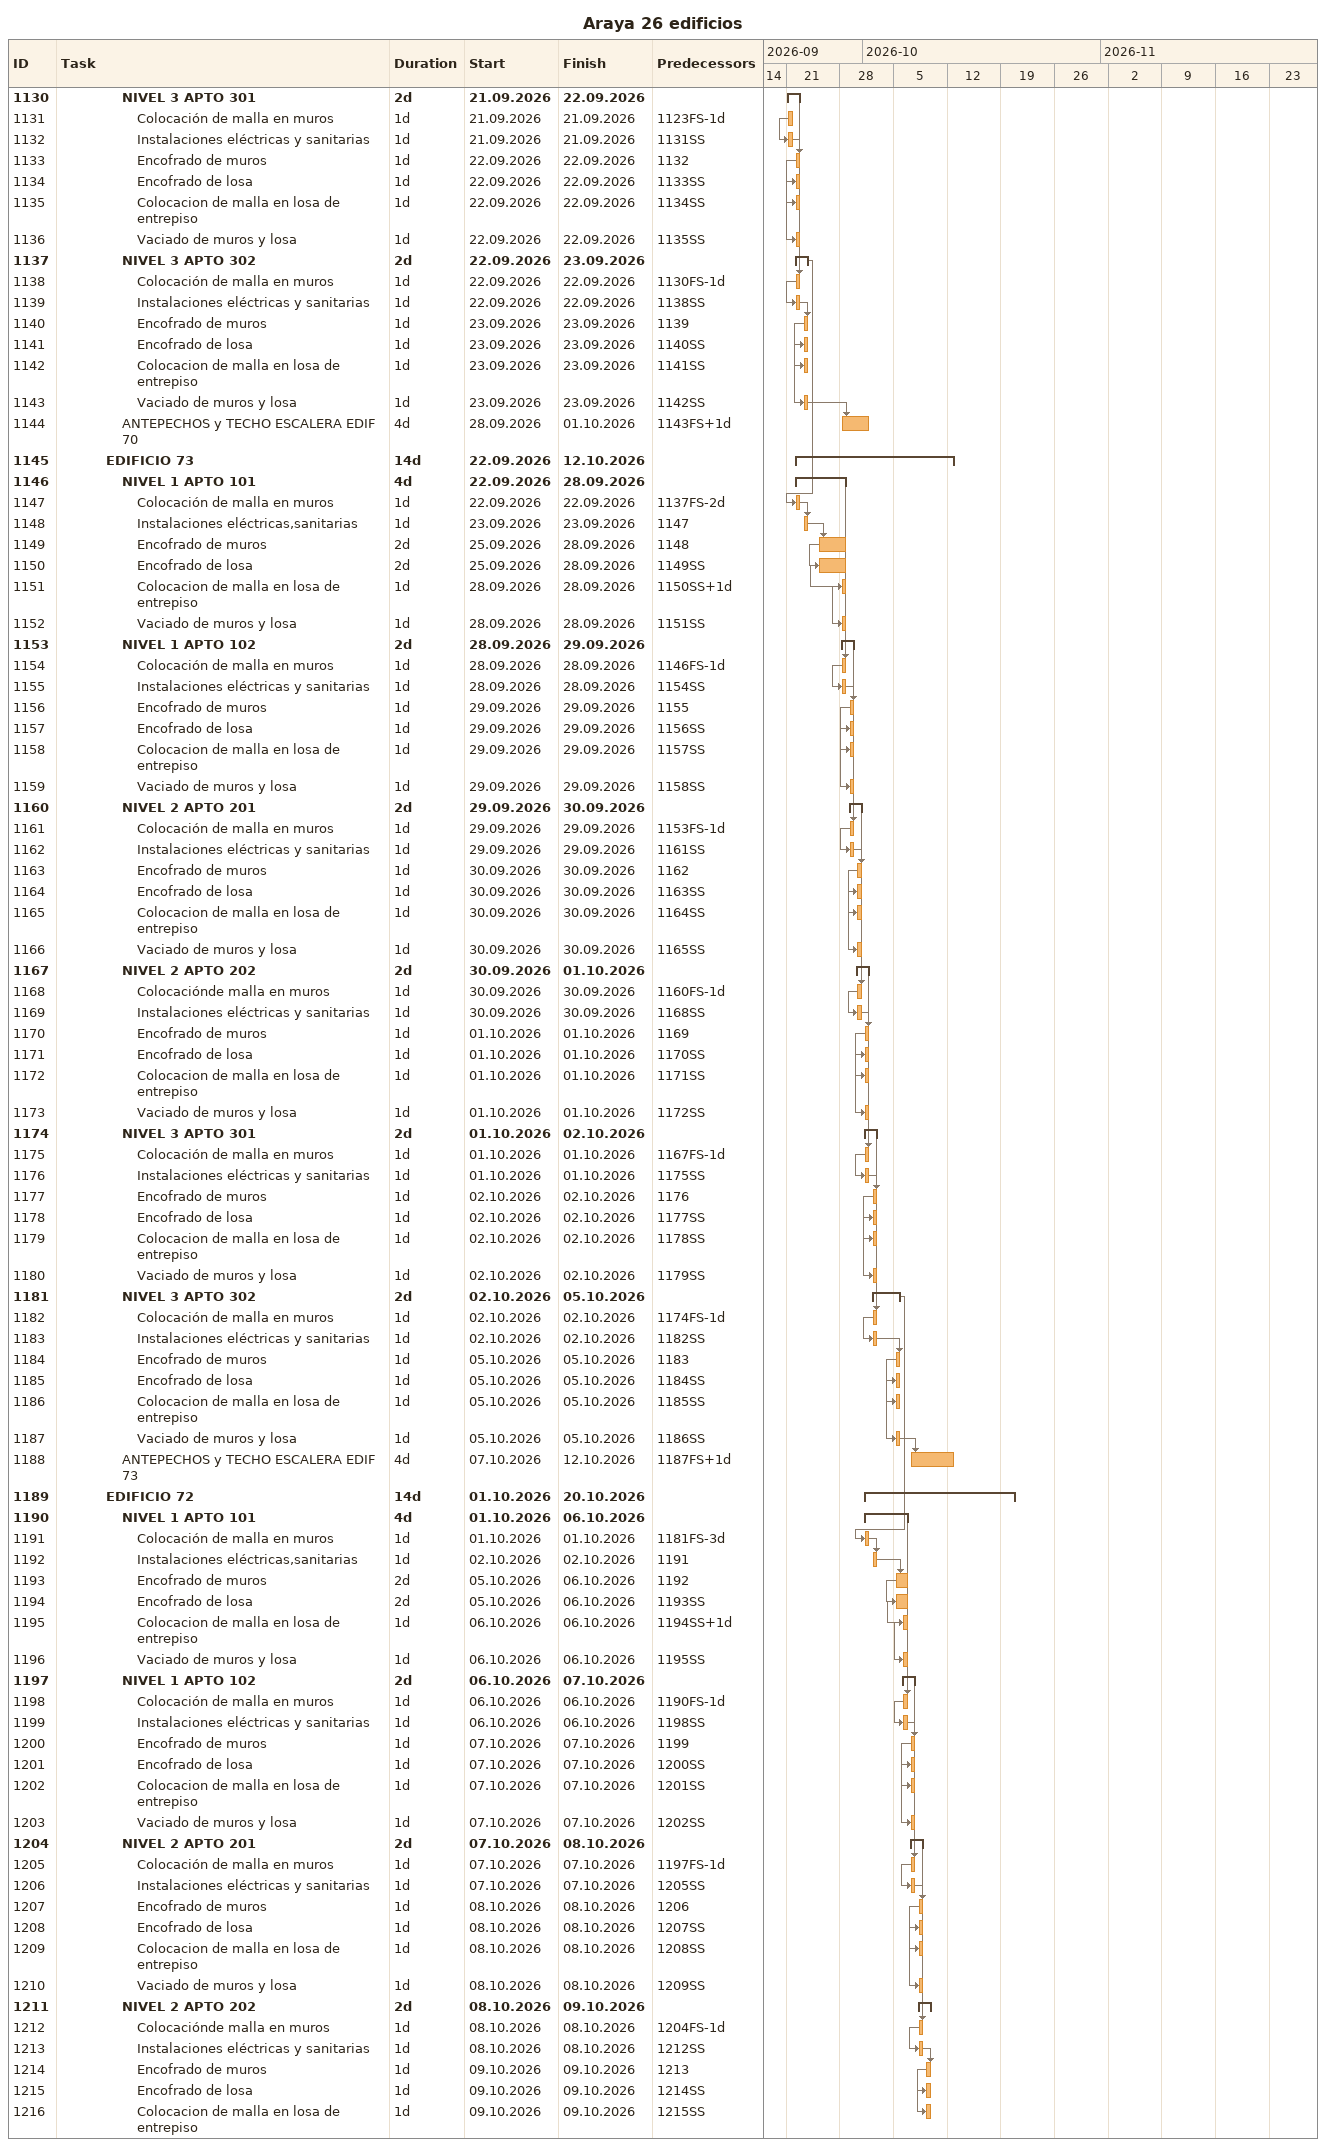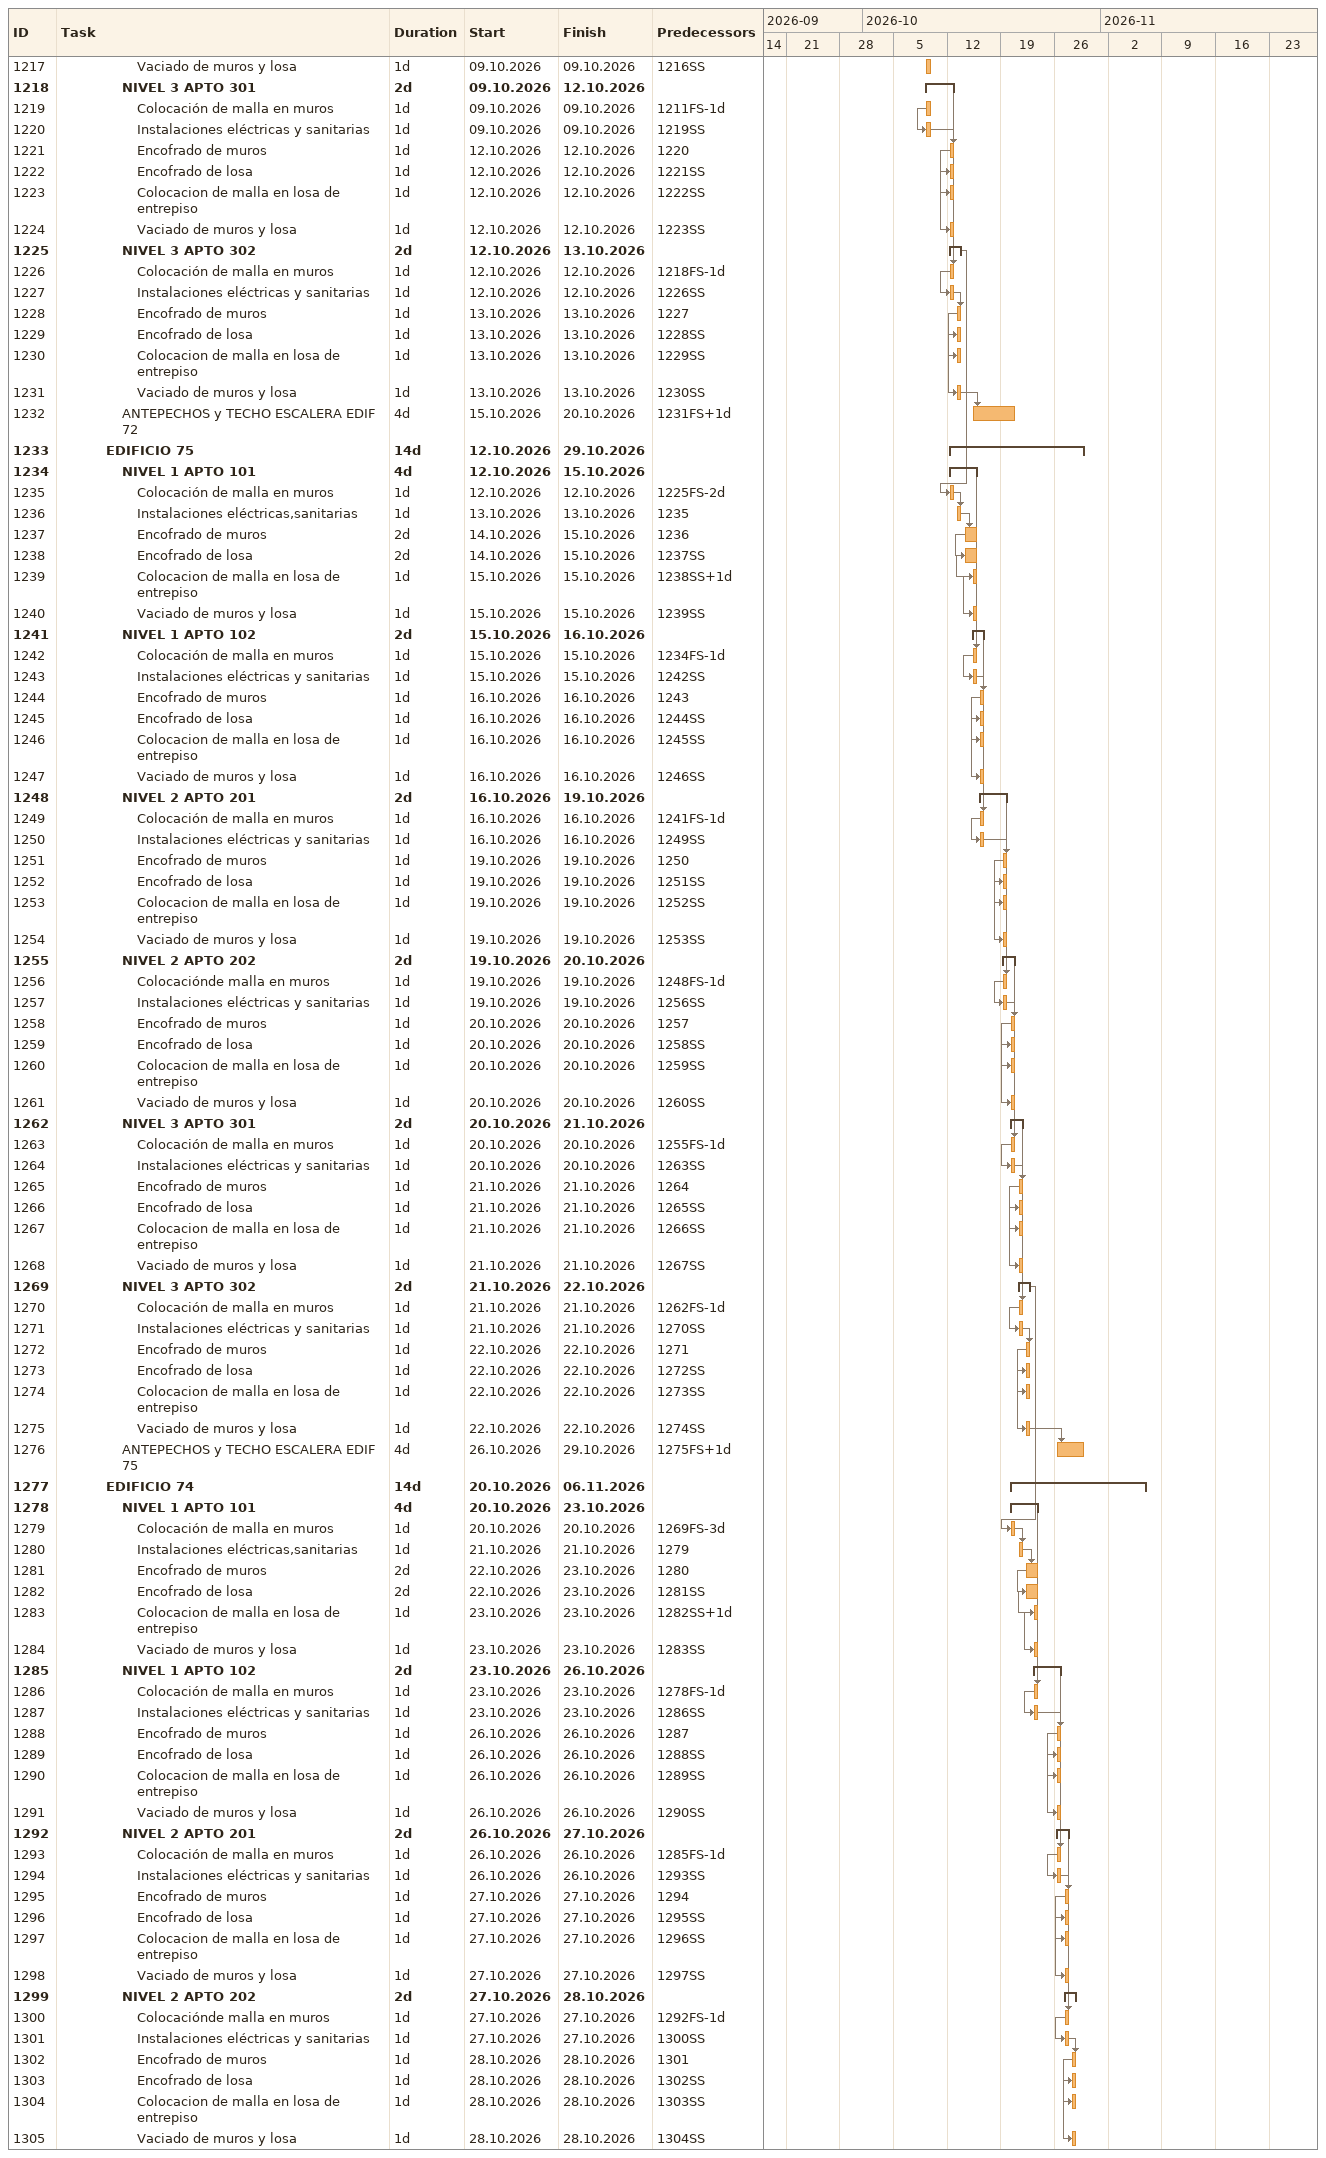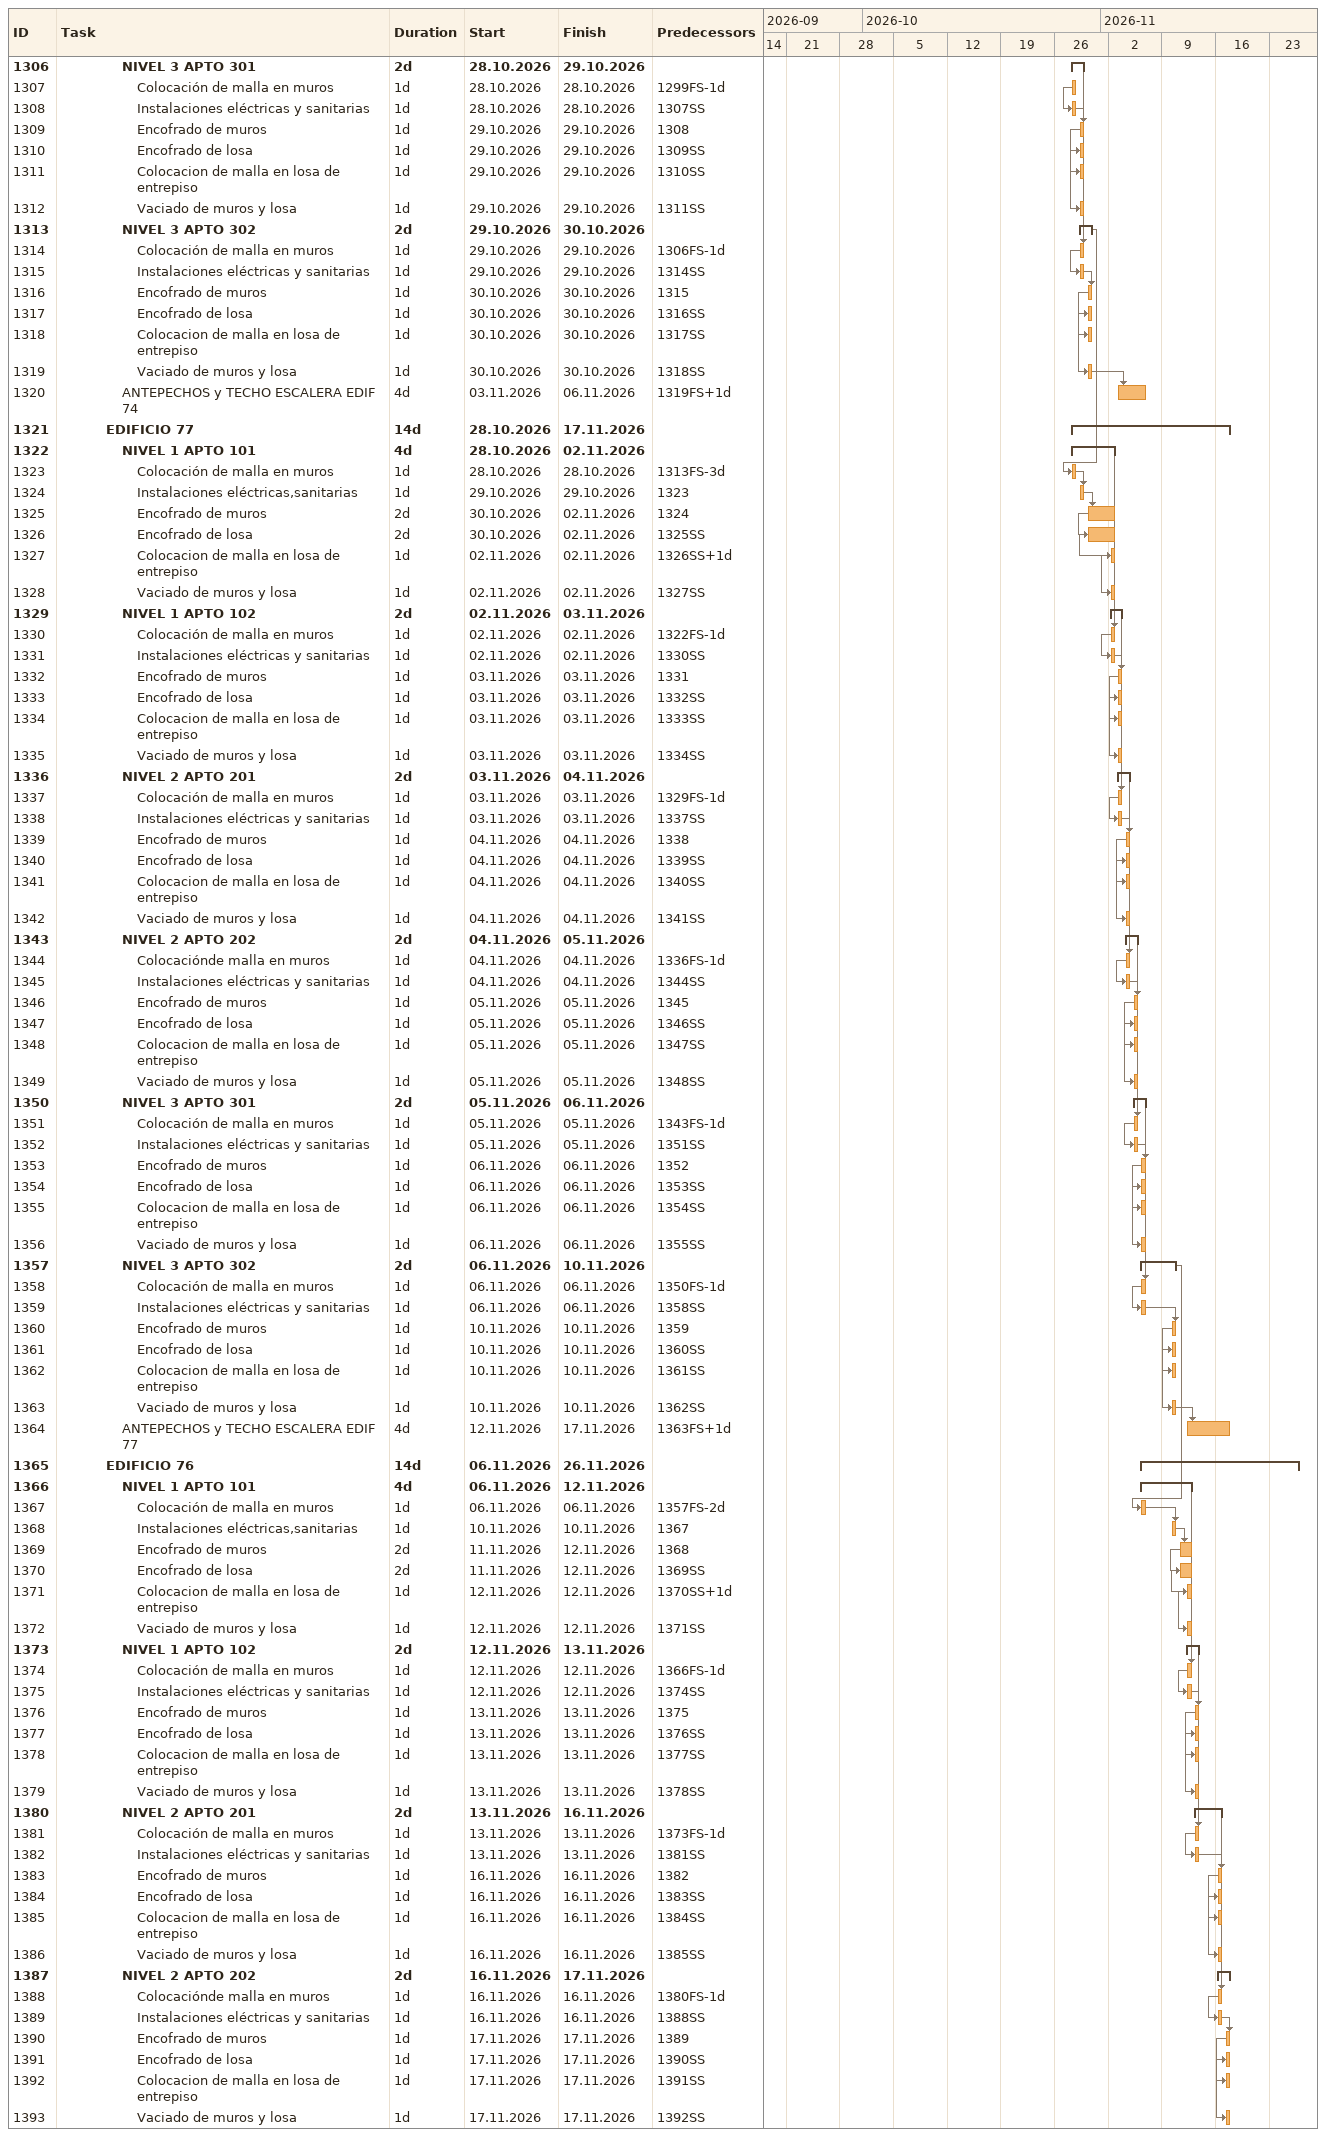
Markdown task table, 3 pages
Araya 26 edificios

| ID | Level | Task | Duration | Start | Finish | Predecessors |
|---|---|---|---|---|---|---|
| 1130 | 5 | **NIVEL 3 APTO 301** | 2d | 2026-09-21 | 2026-09-22 |  |
| 1131 | 6 | Colocación de malla en muros | 1d | 2026-09-21 | 2026-09-21 | 1123FS-1d |
| 1132 | 6 | Instalaciones eléctricas y sanitarias | 1d | 2026-09-21 | 2026-09-21 | 1131SS |
| 1133 | 6 | Encofrado de muros | 1d | 2026-09-22 | 2026-09-22 | 1132 |
| 1134 | 6 | Encofrado de losa | 1d | 2026-09-22 | 2026-09-22 | 1133SS |
| 1135 | 6 | Colocacion de malla en losa de entrepiso | 1d | 2026-09-22 | 2026-09-22 | 1134SS |
| 1136 | 6 | Vaciado de muros y losa | 1d | 2026-09-22 | 2026-09-22 | 1135SS |
| 1137 | 5 | **NIVEL 3 APTO 302** | 2d | 2026-09-22 | 2026-09-23 |  |
| 1138 | 6 | Colocación de malla en muros | 1d | 2026-09-22 | 2026-09-22 | 1130FS-1d |
| 1139 | 6 | Instalaciones eléctricas y sanitarias | 1d | 2026-09-22 | 2026-09-22 | 1138SS |
| 1140 | 6 | Encofrado de muros | 1d | 2026-09-23 | 2026-09-23 | 1139 |
| 1141 | 6 | Encofrado de losa | 1d | 2026-09-23 | 2026-09-23 | 1140SS |
| 1142 | 6 | Colocacion de malla en losa de entrepiso | 1d | 2026-09-23 | 2026-09-23 | 1141SS |
| 1143 | 6 | Vaciado de muros y losa | 1d | 2026-09-23 | 2026-09-23 | 1142SS |
| 1144 | 5 | ANTEPECHOS y TECHO ESCALERA EDIF 70 | 4d | 2026-09-28 | 2026-10-01 | 1143FS+1d |
| 1145 | 4 | **EDIFICIO 73** | 14d | 2026-09-22 | 2026-10-12 |  |
| 1146 | 5 | **NIVEL 1 APTO 101** | 4d | 2026-09-22 | 2026-09-28 |  |
| 1147 | 6 | Colocación de malla en muros | 1d | 2026-09-22 | 2026-09-22 | 1137FS-2d |
| 1148 | 6 | Instalaciones eléctricas,sanitarias | 1d | 2026-09-23 | 2026-09-23 | 1147 |
| 1149 | 6 | Encofrado de muros | 2d | 2026-09-25 | 2026-09-28 | 1148 |
| 1150 | 6 | Encofrado de losa | 2d | 2026-09-25 | 2026-09-28 | 1149SS |
| 1151 | 6 | Colocacion de malla en losa de entrepiso | 1d | 2026-09-28 | 2026-09-28 | 1150SS+1d |
| 1152 | 6 | Vaciado de muros y losa | 1d | 2026-09-28 | 2026-09-28 | 1151SS |
| 1153 | 5 | **NIVEL 1 APTO 102** | 2d | 2026-09-28 | 2026-09-29 |  |
| 1154 | 6 | Colocación de malla en muros | 1d | 2026-09-28 | 2026-09-28 | 1146FS-1d |
| 1155 | 6 | Instalaciones eléctricas y sanitarias | 1d | 2026-09-28 | 2026-09-28 | 1154SS |
| 1156 | 6 | Encofrado de muros | 1d | 2026-09-29 | 2026-09-29 | 1155 |
| 1157 | 6 | Encofrado de losa | 1d | 2026-09-29 | 2026-09-29 | 1156SS |
| 1158 | 6 | Colocacion de malla en losa de entrepiso | 1d | 2026-09-29 | 2026-09-29 | 1157SS |
| 1159 | 6 | Vaciado de muros y losa | 1d | 2026-09-29 | 2026-09-29 | 1158SS |
| 1160 | 5 | **NIVEL 2 APTO 201** | 2d | 2026-09-29 | 2026-09-30 |  |
| 1161 | 6 | Colocación de malla en muros | 1d | 2026-09-29 | 2026-09-29 | 1153FS-1d |
| 1162 | 6 | Instalaciones eléctricas y sanitarias | 1d | 2026-09-29 | 2026-09-29 | 1161SS |
| 1163 | 6 | Encofrado de muros | 1d | 2026-09-30 | 2026-09-30 | 1162 |
| 1164 | 6 | Encofrado de losa | 1d | 2026-09-30 | 2026-09-30 | 1163SS |
| 1165 | 6 | Colocacion de malla en losa de entrepiso | 1d | 2026-09-30 | 2026-09-30 | 1164SS |
| 1166 | 6 | Vaciado de muros y losa | 1d | 2026-09-30 | 2026-09-30 | 1165SS |
| 1167 | 5 | **NIVEL 2 APTO 202** | 2d | 2026-09-30 | 2026-10-01 |  |
| 1168 | 6 | Colocaciónde malla en muros | 1d | 2026-09-30 | 2026-09-30 | 1160FS-1d |
| 1169 | 6 | Instalaciones eléctricas y sanitarias | 1d | 2026-09-30 | 2026-09-30 | 1168SS |
| 1170 | 6 | Encofrado de muros | 1d | 2026-10-01 | 2026-10-01 | 1169 |
| 1171 | 6 | Encofrado de losa | 1d | 2026-10-01 | 2026-10-01 | 1170SS |
| 1172 | 6 | Colocacion de malla en losa de entrepiso | 1d | 2026-10-01 | 2026-10-01 | 1171SS |
| 1173 | 6 | Vaciado de muros y losa | 1d | 2026-10-01 | 2026-10-01 | 1172SS |
| 1174 | 5 | **NIVEL 3 APTO 301** | 2d | 2026-10-01 | 2026-10-02 |  |
| 1175 | 6 | Colocación de malla en muros | 1d | 2026-10-01 | 2026-10-01 | 1167FS-1d |
| 1176 | 6 | Instalaciones eléctricas y sanitarias | 1d | 2026-10-01 | 2026-10-01 | 1175SS |
| 1177 | 6 | Encofrado de muros | 1d | 2026-10-02 | 2026-10-02 | 1176 |
| 1178 | 6 | Encofrado de losa | 1d | 2026-10-02 | 2026-10-02 | 1177SS |
| 1179 | 6 | Colocacion de malla en losa de entrepiso | 1d | 2026-10-02 | 2026-10-02 | 1178SS |
| 1180 | 6 | Vaciado de muros y losa | 1d | 2026-10-02 | 2026-10-02 | 1179SS |
| 1181 | 5 | **NIVEL 3 APTO 302** | 2d | 2026-10-02 | 2026-10-05 |  |
| 1182 | 6 | Colocación de malla en muros | 1d | 2026-10-02 | 2026-10-02 | 1174FS-1d |
| 1183 | 6 | Instalaciones eléctricas y sanitarias | 1d | 2026-10-02 | 2026-10-02 | 1182SS |
| 1184 | 6 | Encofrado de muros | 1d | 2026-10-05 | 2026-10-05 | 1183 |
| 1185 | 6 | Encofrado de losa | 1d | 2026-10-05 | 2026-10-05 | 1184SS |
| 1186 | 6 | Colocacion de malla en losa de entrepiso | 1d | 2026-10-05 | 2026-10-05 | 1185SS |
| 1187 | 6 | Vaciado de muros y losa | 1d | 2026-10-05 | 2026-10-05 | 1186SS |
| 1188 | 5 | ANTEPECHOS y TECHO ESCALERA EDIF 73 | 4d | 2026-10-07 | 2026-10-12 | 1187FS+1d |
| 1189 | 4 | **EDIFICIO 72** | 14d | 2026-10-01 | 2026-10-20 |  |
| 1190 | 5 | **NIVEL 1 APTO 101** | 4d | 2026-10-01 | 2026-10-06 |  |
| 1191 | 6 | Colocación de malla en muros | 1d | 2026-10-01 | 2026-10-01 | 1181FS-3d |
| 1192 | 6 | Instalaciones eléctricas,sanitarias | 1d | 2026-10-02 | 2026-10-02 | 1191 |
| 1193 | 6 | Encofrado de muros | 2d | 2026-10-05 | 2026-10-06 | 1192 |
| 1194 | 6 | Encofrado de losa | 2d | 2026-10-05 | 2026-10-06 | 1193SS |
| 1195 | 6 | Colocacion de malla en losa de entrepiso | 1d | 2026-10-06 | 2026-10-06 | 1194SS+1d |
| 1196 | 6 | Vaciado de muros y losa | 1d | 2026-10-06 | 2026-10-06 | 1195SS |
| 1197 | 5 | **NIVEL 1 APTO 102** | 2d | 2026-10-06 | 2026-10-07 |  |
| 1198 | 6 | Colocación de malla en muros | 1d | 2026-10-06 | 2026-10-06 | 1190FS-1d |
| 1199 | 6 | Instalaciones eléctricas y sanitarias | 1d | 2026-10-06 | 2026-10-06 | 1198SS |
| 1200 | 6 | Encofrado de muros | 1d | 2026-10-07 | 2026-10-07 | 1199 |
| 1201 | 6 | Encofrado de losa | 1d | 2026-10-07 | 2026-10-07 | 1200SS |
| 1202 | 6 | Colocacion de malla en losa de entrepiso | 1d | 2026-10-07 | 2026-10-07 | 1201SS |
| 1203 | 6 | Vaciado de muros y losa | 1d | 2026-10-07 | 2026-10-07 | 1202SS |
| 1204 | 5 | **NIVEL 2 APTO 201** | 2d | 2026-10-07 | 2026-10-08 |  |
| 1205 | 6 | Colocación de malla en muros | 1d | 2026-10-07 | 2026-10-07 | 1197FS-1d |
| 1206 | 6 | Instalaciones eléctricas y sanitarias | 1d | 2026-10-07 | 2026-10-07 | 1205SS |
| 1207 | 6 | Encofrado de muros | 1d | 2026-10-08 | 2026-10-08 | 1206 |
| 1208 | 6 | Encofrado de losa | 1d | 2026-10-08 | 2026-10-08 | 1207SS |
| 1209 | 6 | Colocacion de malla en losa de entrepiso | 1d | 2026-10-08 | 2026-10-08 | 1208SS |
| 1210 | 6 | Vaciado de muros y losa | 1d | 2026-10-08 | 2026-10-08 | 1209SS |
| 1211 | 5 | **NIVEL 2 APTO 202** | 2d | 2026-10-08 | 2026-10-09 |  |
| 1212 | 6 | Colocaciónde malla en muros | 1d | 2026-10-08 | 2026-10-08 | 1204FS-1d |
| 1213 | 6 | Instalaciones eléctricas y sanitarias | 1d | 2026-10-08 | 2026-10-08 | 1212SS |
| 1214 | 6 | Encofrado de muros | 1d | 2026-10-09 | 2026-10-09 | 1213 |
| 1215 | 6 | Encofrado de losa | 1d | 2026-10-09 | 2026-10-09 | 1214SS |
| 1216 | 6 | Colocacion de malla en losa de entrepiso | 1d | 2026-10-09 | 2026-10-09 | 1215SS |
| 1217 | 6 | Vaciado de muros y losa | 1d | 2026-10-09 | 2026-10-09 | 1216SS |
| 1218 | 5 | **NIVEL 3 APTO 301** | 2d | 2026-10-09 | 2026-10-12 |  |
| 1219 | 6 | Colocación de malla en muros | 1d | 2026-10-09 | 2026-10-09 | 1211FS-1d |
| 1220 | 6 | Instalaciones eléctricas y sanitarias | 1d | 2026-10-09 | 2026-10-09 | 1219SS |
| 1221 | 6 | Encofrado de muros | 1d | 2026-10-12 | 2026-10-12 | 1220 |
| 1222 | 6 | Encofrado de losa | 1d | 2026-10-12 | 2026-10-12 | 1221SS |
| 1223 | 6 | Colocacion de malla en losa de entrepiso | 1d | 2026-10-12 | 2026-10-12 | 1222SS |
| 1224 | 6 | Vaciado de muros y losa | 1d | 2026-10-12 | 2026-10-12 | 1223SS |
| 1225 | 5 | **NIVEL 3 APTO 302** | 2d | 2026-10-12 | 2026-10-13 |  |
| 1226 | 6 | Colocación de malla en muros | 1d | 2026-10-12 | 2026-10-12 | 1218FS-1d |
| 1227 | 6 | Instalaciones eléctricas y sanitarias | 1d | 2026-10-12 | 2026-10-12 | 1226SS |
| 1228 | 6 | Encofrado de muros | 1d | 2026-10-13 | 2026-10-13 | 1227 |
| 1229 | 6 | Encofrado de losa | 1d | 2026-10-13 | 2026-10-13 | 1228SS |
| 1230 | 6 | Colocacion de malla en losa de entrepiso | 1d | 2026-10-13 | 2026-10-13 | 1229SS |
| 1231 | 6 | Vaciado de muros y losa | 1d | 2026-10-13 | 2026-10-13 | 1230SS |
| 1232 | 5 | ANTEPECHOS y TECHO ESCALERA EDIF 72 | 4d | 2026-10-15 | 2026-10-20 | 1231FS+1d |
| 1233 | 4 | **EDIFICIO 75** | 14d | 2026-10-12 | 2026-10-29 |  |
| 1234 | 5 | **NIVEL 1 APTO 101** | 4d | 2026-10-12 | 2026-10-15 |  |
| 1235 | 6 | Colocación de malla en muros | 1d | 2026-10-12 | 2026-10-12 | 1225FS-2d |
| 1236 | 6 | Instalaciones eléctricas,sanitarias | 1d | 2026-10-13 | 2026-10-13 | 1235 |
| 1237 | 6 | Encofrado de muros | 2d | 2026-10-14 | 2026-10-15 | 1236 |
| 1238 | 6 | Encofrado de losa | 2d | 2026-10-14 | 2026-10-15 | 1237SS |
| 1239 | 6 | Colocacion de malla en losa de entrepiso | 1d | 2026-10-15 | 2026-10-15 | 1238SS+1d |
| 1240 | 6 | Vaciado de muros y losa | 1d | 2026-10-15 | 2026-10-15 | 1239SS |
| 1241 | 5 | **NIVEL 1 APTO 102** | 2d | 2026-10-15 | 2026-10-16 |  |
| 1242 | 6 | Colocación de malla en muros | 1d | 2026-10-15 | 2026-10-15 | 1234FS-1d |
| 1243 | 6 | Instalaciones eléctricas y sanitarias | 1d | 2026-10-15 | 2026-10-15 | 1242SS |
| 1244 | 6 | Encofrado de muros | 1d | 2026-10-16 | 2026-10-16 | 1243 |
| 1245 | 6 | Encofrado de losa | 1d | 2026-10-16 | 2026-10-16 | 1244SS |
| 1246 | 6 | Colocacion de malla en losa de entrepiso | 1d | 2026-10-16 | 2026-10-16 | 1245SS |
| 1247 | 6 | Vaciado de muros y losa | 1d | 2026-10-16 | 2026-10-16 | 1246SS |
| 1248 | 5 | **NIVEL 2 APTO 201** | 2d | 2026-10-16 | 2026-10-19 |  |
| 1249 | 6 | Colocación de malla en muros | 1d | 2026-10-16 | 2026-10-16 | 1241FS-1d |
| 1250 | 6 | Instalaciones eléctricas y sanitarias | 1d | 2026-10-16 | 2026-10-16 | 1249SS |
| 1251 | 6 | Encofrado de muros | 1d | 2026-10-19 | 2026-10-19 | 1250 |
| 1252 | 6 | Encofrado de losa | 1d | 2026-10-19 | 2026-10-19 | 1251SS |
| 1253 | 6 | Colocacion de malla en losa de entrepiso | 1d | 2026-10-19 | 2026-10-19 | 1252SS |
| 1254 | 6 | Vaciado de muros y losa | 1d | 2026-10-19 | 2026-10-19 | 1253SS |
| 1255 | 5 | **NIVEL 2 APTO 202** | 2d | 2026-10-19 | 2026-10-20 |  |
| 1256 | 6 | Colocaciónde malla en muros | 1d | 2026-10-19 | 2026-10-19 | 1248FS-1d |
| 1257 | 6 | Instalaciones eléctricas y sanitarias | 1d | 2026-10-19 | 2026-10-19 | 1256SS |
| 1258 | 6 | Encofrado de muros | 1d | 2026-10-20 | 2026-10-20 | 1257 |
| 1259 | 6 | Encofrado de losa | 1d | 2026-10-20 | 2026-10-20 | 1258SS |
| 1260 | 6 | Colocacion de malla en losa de entrepiso | 1d | 2026-10-20 | 2026-10-20 | 1259SS |
| 1261 | 6 | Vaciado de muros y losa | 1d | 2026-10-20 | 2026-10-20 | 1260SS |
| 1262 | 5 | **NIVEL 3 APTO 301** | 2d | 2026-10-20 | 2026-10-21 |  |
| 1263 | 6 | Colocación de malla en muros | 1d | 2026-10-20 | 2026-10-20 | 1255FS-1d |
| 1264 | 6 | Instalaciones eléctricas y sanitarias | 1d | 2026-10-20 | 2026-10-20 | 1263SS |
| 1265 | 6 | Encofrado de muros | 1d | 2026-10-21 | 2026-10-21 | 1264 |
| 1266 | 6 | Encofrado de losa | 1d | 2026-10-21 | 2026-10-21 | 1265SS |
| 1267 | 6 | Colocacion de malla en losa de entrepiso | 1d | 2026-10-21 | 2026-10-21 | 1266SS |
| 1268 | 6 | Vaciado de muros y losa | 1d | 2026-10-21 | 2026-10-21 | 1267SS |
| 1269 | 5 | **NIVEL 3 APTO 302** | 2d | 2026-10-21 | 2026-10-22 |  |
| 1270 | 6 | Colocación de malla en muros | 1d | 2026-10-21 | 2026-10-21 | 1262FS-1d |
| 1271 | 6 | Instalaciones eléctricas y sanitarias | 1d | 2026-10-21 | 2026-10-21 | 1270SS |
| 1272 | 6 | Encofrado de muros | 1d | 2026-10-22 | 2026-10-22 | 1271 |
| 1273 | 6 | Encofrado de losa | 1d | 2026-10-22 | 2026-10-22 | 1272SS |
| 1274 | 6 | Colocacion de malla en losa de entrepiso | 1d | 2026-10-22 | 2026-10-22 | 1273SS |
| 1275 | 6 | Vaciado de muros y losa | 1d | 2026-10-22 | 2026-10-22 | 1274SS |
| 1276 | 5 | ANTEPECHOS y TECHO ESCALERA EDIF 75 | 4d | 2026-10-26 | 2026-10-29 | 1275FS+1d |
| 1277 | 4 | **EDIFICIO 74** | 14d | 2026-10-20 | 2026-11-06 |  |
| 1278 | 5 | **NIVEL 1 APTO 101** | 4d | 2026-10-20 | 2026-10-23 |  |
| 1279 | 6 | Colocación de malla en muros | 1d | 2026-10-20 | 2026-10-20 | 1269FS-3d |
| 1280 | 6 | Instalaciones eléctricas,sanitarias | 1d | 2026-10-21 | 2026-10-21 | 1279 |
| 1281 | 6 | Encofrado de muros | 2d | 2026-10-22 | 2026-10-23 | 1280 |
| 1282 | 6 | Encofrado de losa | 2d | 2026-10-22 | 2026-10-23 | 1281SS |
| 1283 | 6 | Colocacion de malla en losa de entrepiso | 1d | 2026-10-23 | 2026-10-23 | 1282SS+1d |
| 1284 | 6 | Vaciado de muros y losa | 1d | 2026-10-23 | 2026-10-23 | 1283SS |
| 1285 | 5 | **NIVEL 1 APTO 102** | 2d | 2026-10-23 | 2026-10-26 |  |
| 1286 | 6 | Colocación de malla en muros | 1d | 2026-10-23 | 2026-10-23 | 1278FS-1d |
| 1287 | 6 | Instalaciones eléctricas y sanitarias | 1d | 2026-10-23 | 2026-10-23 | 1286SS |
| 1288 | 6 | Encofrado de muros | 1d | 2026-10-26 | 2026-10-26 | 1287 |
| 1289 | 6 | Encofrado de losa | 1d | 2026-10-26 | 2026-10-26 | 1288SS |
| 1290 | 6 | Colocacion de malla en losa de entrepiso | 1d | 2026-10-26 | 2026-10-26 | 1289SS |
| 1291 | 6 | Vaciado de muros y losa | 1d | 2026-10-26 | 2026-10-26 | 1290SS |
| 1292 | 5 | **NIVEL 2 APTO 201** | 2d | 2026-10-26 | 2026-10-27 |  |
| 1293 | 6 | Colocación de malla en muros | 1d | 2026-10-26 | 2026-10-26 | 1285FS-1d |
| 1294 | 6 | Instalaciones eléctricas y sanitarias | 1d | 2026-10-26 | 2026-10-26 | 1293SS |
| 1295 | 6 | Encofrado de muros | 1d | 2026-10-27 | 2026-10-27 | 1294 |
| 1296 | 6 | Encofrado de losa | 1d | 2026-10-27 | 2026-10-27 | 1295SS |
| 1297 | 6 | Colocacion de malla en losa de entrepiso | 1d | 2026-10-27 | 2026-10-27 | 1296SS |
| 1298 | 6 | Vaciado de muros y losa | 1d | 2026-10-27 | 2026-10-27 | 1297SS |
| 1299 | 5 | **NIVEL 2 APTO 202** | 2d | 2026-10-27 | 2026-10-28 |  |
| 1300 | 6 | Colocaciónde malla en muros | 1d | 2026-10-27 | 2026-10-27 | 1292FS-1d |
| 1301 | 6 | Instalaciones eléctricas y sanitarias | 1d | 2026-10-27 | 2026-10-27 | 1300SS |
| 1302 | 6 | Encofrado de muros | 1d | 2026-10-28 | 2026-10-28 | 1301 |
| 1303 | 6 | Encofrado de losa | 1d | 2026-10-28 | 2026-10-28 | 1302SS |
| 1304 | 6 | Colocacion de malla en losa de entrepiso | 1d | 2026-10-28 | 2026-10-28 | 1303SS |
| 1305 | 6 | Vaciado de muros y losa | 1d | 2026-10-28 | 2026-10-28 | 1304SS |
| 1306 | 5 | **NIVEL 3 APTO 301** | 2d | 2026-10-28 | 2026-10-29 |  |
| 1307 | 6 | Colocación de malla en muros | 1d | 2026-10-28 | 2026-10-28 | 1299FS-1d |
| 1308 | 6 | Instalaciones eléctricas y sanitarias | 1d | 2026-10-28 | 2026-10-28 | 1307SS |
| 1309 | 6 | Encofrado de muros | 1d | 2026-10-29 | 2026-10-29 | 1308 |
| 1310 | 6 | Encofrado de losa | 1d | 2026-10-29 | 2026-10-29 | 1309SS |
| 1311 | 6 | Colocacion de malla en losa de entrepiso | 1d | 2026-10-29 | 2026-10-29 | 1310SS |
| 1312 | 6 | Vaciado de muros y losa | 1d | 2026-10-29 | 2026-10-29 | 1311SS |
| 1313 | 5 | **NIVEL 3 APTO 302** | 2d | 2026-10-29 | 2026-10-30 |  |
| 1314 | 6 | Colocación de malla en muros | 1d | 2026-10-29 | 2026-10-29 | 1306FS-1d |
| 1315 | 6 | Instalaciones eléctricas y sanitarias | 1d | 2026-10-29 | 2026-10-29 | 1314SS |
| 1316 | 6 | Encofrado de muros | 1d | 2026-10-30 | 2026-10-30 | 1315 |
| 1317 | 6 | Encofrado de losa | 1d | 2026-10-30 | 2026-10-30 | 1316SS |
| 1318 | 6 | Colocacion de malla en losa de entrepiso | 1d | 2026-10-30 | 2026-10-30 | 1317SS |
| 1319 | 6 | Vaciado de muros y losa | 1d | 2026-10-30 | 2026-10-30 | 1318SS |
| 1320 | 5 | ANTEPECHOS y TECHO ESCALERA EDIF 74 | 4d | 2026-11-03 | 2026-11-06 | 1319FS+1d |
| 1321 | 4 | **EDIFICIO 77** | 14d | 2026-10-28 | 2026-11-17 |  |
| 1322 | 5 | **NIVEL 1 APTO 101** | 4d | 2026-10-28 | 2026-11-02 |  |
| 1323 | 6 | Colocación de malla en muros | 1d | 2026-10-28 | 2026-10-28 | 1313FS-3d |
| 1324 | 6 | Instalaciones eléctricas,sanitarias | 1d | 2026-10-29 | 2026-10-29 | 1323 |
| 1325 | 6 | Encofrado de muros | 2d | 2026-10-30 | 2026-11-02 | 1324 |
| 1326 | 6 | Encofrado de losa | 2d | 2026-10-30 | 2026-11-02 | 1325SS |
| 1327 | 6 | Colocacion de malla en losa de entrepiso | 1d | 2026-11-02 | 2026-11-02 | 1326SS+1d |
| 1328 | 6 | Vaciado de muros y losa | 1d | 2026-11-02 | 2026-11-02 | 1327SS |
| 1329 | 5 | **NIVEL 1 APTO 102** | 2d | 2026-11-02 | 2026-11-03 |  |
| 1330 | 6 | Colocación de malla en muros | 1d | 2026-11-02 | 2026-11-02 | 1322FS-1d |
| 1331 | 6 | Instalaciones eléctricas y sanitarias | 1d | 2026-11-02 | 2026-11-02 | 1330SS |
| 1332 | 6 | Encofrado de muros | 1d | 2026-11-03 | 2026-11-03 | 1331 |
| 1333 | 6 | Encofrado de losa | 1d | 2026-11-03 | 2026-11-03 | 1332SS |
| 1334 | 6 | Colocacion de malla en losa de entrepiso | 1d | 2026-11-03 | 2026-11-03 | 1333SS |
| 1335 | 6 | Vaciado de muros y losa | 1d | 2026-11-03 | 2026-11-03 | 1334SS |
| 1336 | 5 | **NIVEL 2 APTO 201** | 2d | 2026-11-03 | 2026-11-04 |  |
| 1337 | 6 | Colocación de malla en muros | 1d | 2026-11-03 | 2026-11-03 | 1329FS-1d |
| 1338 | 6 | Instalaciones eléctricas y sanitarias | 1d | 2026-11-03 | 2026-11-03 | 1337SS |
| 1339 | 6 | Encofrado de muros | 1d | 2026-11-04 | 2026-11-04 | 1338 |
| 1340 | 6 | Encofrado de losa | 1d | 2026-11-04 | 2026-11-04 | 1339SS |
| 1341 | 6 | Colocacion de malla en losa de entrepiso | 1d | 2026-11-04 | 2026-11-04 | 1340SS |
| 1342 | 6 | Vaciado de muros y losa | 1d | 2026-11-04 | 2026-11-04 | 1341SS |
| 1343 | 5 | **NIVEL 2 APTO 202** | 2d | 2026-11-04 | 2026-11-05 |  |
| 1344 | 6 | Colocaciónde malla en muros | 1d | 2026-11-04 | 2026-11-04 | 1336FS-1d |
| 1345 | 6 | Instalaciones eléctricas y sanitarias | 1d | 2026-11-04 | 2026-11-04 | 1344SS |
| 1346 | 6 | Encofrado de muros | 1d | 2026-11-05 | 2026-11-05 | 1345 |
| 1347 | 6 | Encofrado de losa | 1d | 2026-11-05 | 2026-11-05 | 1346SS |
| 1348 | 6 | Colocacion de malla en losa de entrepiso | 1d | 2026-11-05 | 2026-11-05 | 1347SS |
| 1349 | 6 | Vaciado de muros y losa | 1d | 2026-11-05 | 2026-11-05 | 1348SS |
| 1350 | 5 | **NIVEL 3 APTO 301** | 2d | 2026-11-05 | 2026-11-06 |  |
| 1351 | 6 | Colocación de malla en muros | 1d | 2026-11-05 | 2026-11-05 | 1343FS-1d |
| 1352 | 6 | Instalaciones eléctricas y sanitarias | 1d | 2026-11-05 | 2026-11-05 | 1351SS |
| 1353 | 6 | Encofrado de muros | 1d | 2026-11-06 | 2026-11-06 | 1352 |
| 1354 | 6 | Encofrado de losa | 1d | 2026-11-06 | 2026-11-06 | 1353SS |
| 1355 | 6 | Colocacion de malla en losa de entrepiso | 1d | 2026-11-06 | 2026-11-06 | 1354SS |
| 1356 | 6 | Vaciado de muros y losa | 1d | 2026-11-06 | 2026-11-06 | 1355SS |
| 1357 | 5 | **NIVEL 3 APTO 302** | 2d | 2026-11-06 | 2026-11-10 |  |
| 1358 | 6 | Colocación de malla en muros | 1d | 2026-11-06 | 2026-11-06 | 1350FS-1d |
| 1359 | 6 | Instalaciones eléctricas y sanitarias | 1d | 2026-11-06 | 2026-11-06 | 1358SS |
| 1360 | 6 | Encofrado de muros | 1d | 2026-11-10 | 2026-11-10 | 1359 |
| 1361 | 6 | Encofrado de losa | 1d | 2026-11-10 | 2026-11-10 | 1360SS |
| 1362 | 6 | Colocacion de malla en losa de entrepiso | 1d | 2026-11-10 | 2026-11-10 | 1361SS |
| 1363 | 6 | Vaciado de muros y losa | 1d | 2026-11-10 | 2026-11-10 | 1362SS |
| 1364 | 5 | ANTEPECHOS y TECHO ESCALERA EDIF 77 | 4d | 2026-11-12 | 2026-11-17 | 1363FS+1d |
| 1365 | 4 | **EDIFICIO 76** | 14d | 2026-11-06 | 2026-11-26 |  |
| 1366 | 5 | **NIVEL 1 APTO 101** | 4d | 2026-11-06 | 2026-11-12 |  |
| 1367 | 6 | Colocación de malla en muros | 1d | 2026-11-06 | 2026-11-06 | 1357FS-2d |
| 1368 | 6 | Instalaciones eléctricas,sanitarias | 1d | 2026-11-10 | 2026-11-10 | 1367 |
| 1369 | 6 | Encofrado de muros | 2d | 2026-11-11 | 2026-11-12 | 1368 |
| 1370 | 6 | Encofrado de losa | 2d | 2026-11-11 | 2026-11-12 | 1369SS |
| 1371 | 6 | Colocacion de malla en losa de entrepiso | 1d | 2026-11-12 | 2026-11-12 | 1370SS+1d |
| 1372 | 6 | Vaciado de muros y losa | 1d | 2026-11-12 | 2026-11-12 | 1371SS |
| 1373 | 5 | **NIVEL 1 APTO 102** | 2d | 2026-11-12 | 2026-11-13 |  |
| 1374 | 6 | Colocación de malla en muros | 1d | 2026-11-12 | 2026-11-12 | 1366FS-1d |
| 1375 | 6 | Instalaciones eléctricas y sanitarias | 1d | 2026-11-12 | 2026-11-12 | 1374SS |
| 1376 | 6 | Encofrado de muros | 1d | 2026-11-13 | 2026-11-13 | 1375 |
| 1377 | 6 | Encofrado de losa | 1d | 2026-11-13 | 2026-11-13 | 1376SS |
| 1378 | 6 | Colocacion de malla en losa de entrepiso | 1d | 2026-11-13 | 2026-11-13 | 1377SS |
| 1379 | 6 | Vaciado de muros y losa | 1d | 2026-11-13 | 2026-11-13 | 1378SS |
| 1380 | 5 | **NIVEL 2 APTO 201** | 2d | 2026-11-13 | 2026-11-16 |  |
| 1381 | 6 | Colocación de malla en muros | 1d | 2026-11-13 | 2026-11-13 | 1373FS-1d |
| 1382 | 6 | Instalaciones eléctricas y sanitarias | 1d | 2026-11-13 | 2026-11-13 | 1381SS |
| 1383 | 6 | Encofrado de muros | 1d | 2026-11-16 | 2026-11-16 | 1382 |
| 1384 | 6 | Encofrado de losa | 1d | 2026-11-16 | 2026-11-16 | 1383SS |
| 1385 | 6 | Colocacion de malla en losa de entrepiso | 1d | 2026-11-16 | 2026-11-16 | 1384SS |
| 1386 | 6 | Vaciado de muros y losa | 1d | 2026-11-16 | 2026-11-16 | 1385SS |
| 1387 | 5 | **NIVEL 2 APTO 202** | 2d | 2026-11-16 | 2026-11-17 |  |
| 1388 | 6 | Colocaciónde malla en muros | 1d | 2026-11-16 | 2026-11-16 | 1380FS-1d |
| 1389 | 6 | Instalaciones eléctricas y sanitarias | 1d | 2026-11-16 | 2026-11-16 | 1388SS |
| 1390 | 6 | Encofrado de muros | 1d | 2026-11-17 | 2026-11-17 | 1389 |
| 1391 | 6 | Encofrado de losa | 1d | 2026-11-17 | 2026-11-17 | 1390SS |
| 1392 | 6 | Colocacion de malla en losa de entrepiso | 1d | 2026-11-17 | 2026-11-17 | 1391SS |
| 1393 | 6 | Vaciado de muros y losa | 1d | 2026-11-17 | 2026-11-17 | 1392SS |
